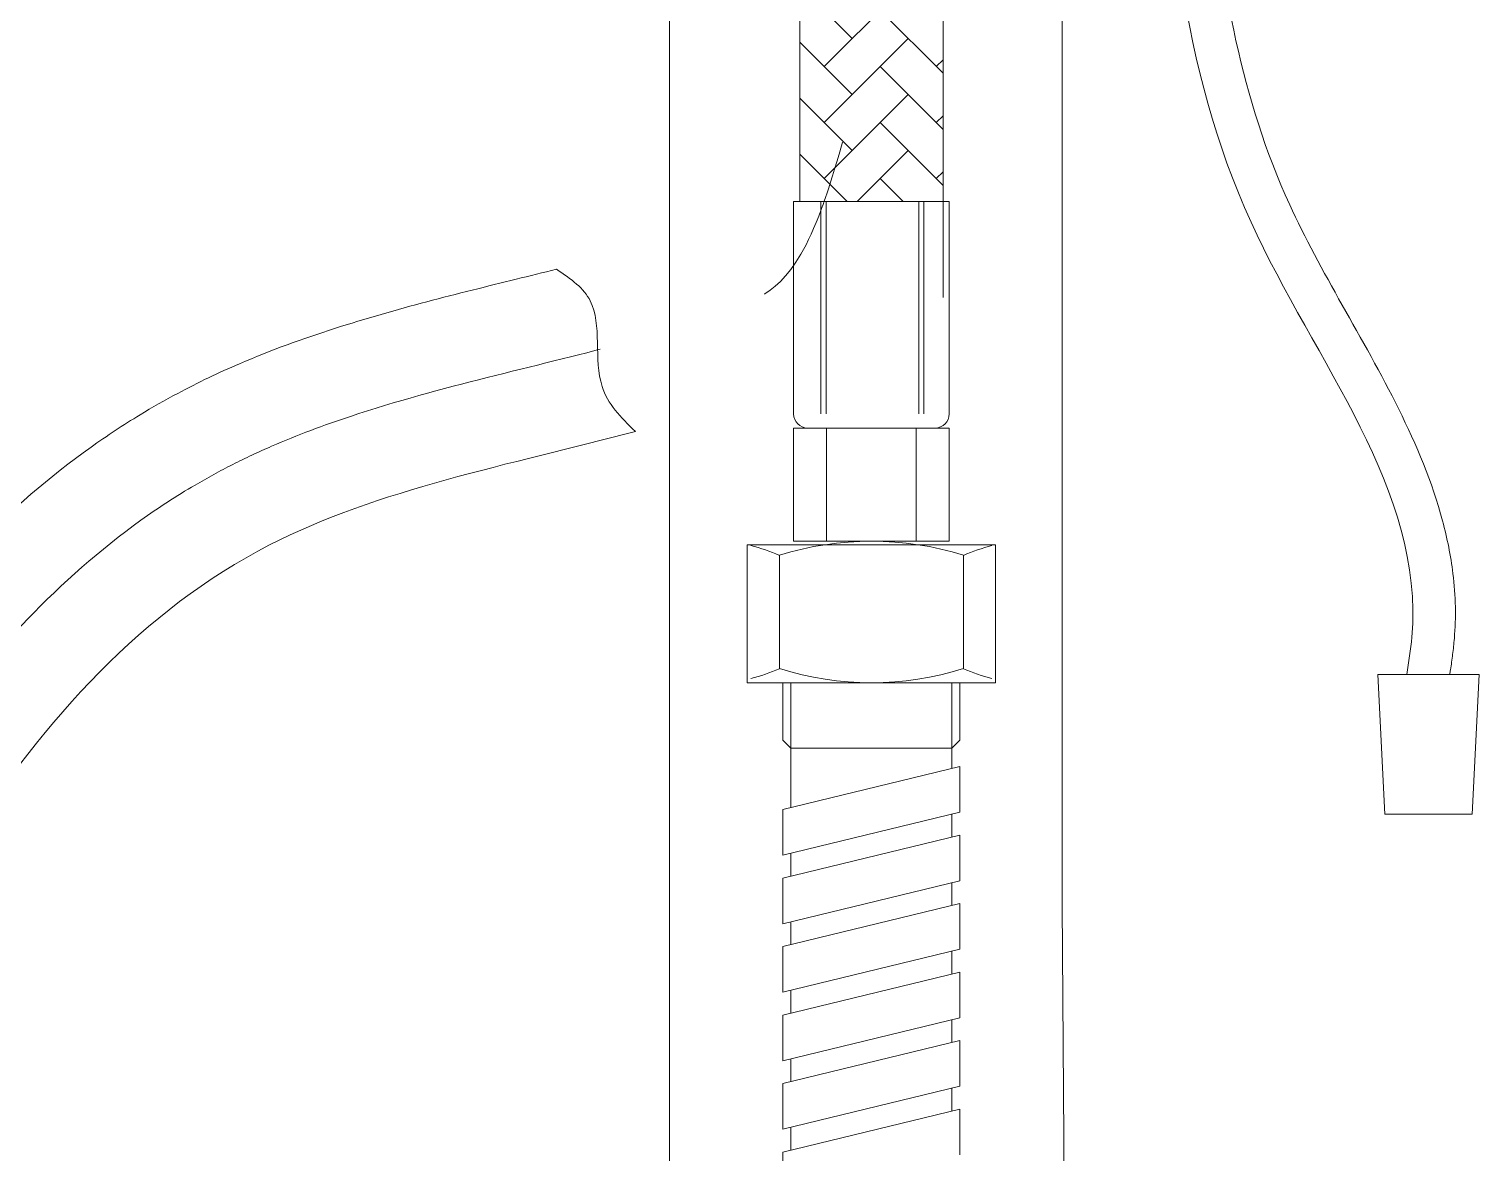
# Model space of a CAD drawing. Header units: inches. Extents: x 20229 to 21001, y -6726 to -5634.
# Drawn here: x 20325.9 to 20428.3, y -6493.2 to -6413.8 of the extents above; entities that cross this region are included whole.
import ezdxf

# ---------------------------------------------------------------- set-up
doc = ezdxf.new("R2010")
doc.units = ezdxf.units.IN
doc.header["$LTSCALE"] = 4.84
doc.header["$MEASUREMENT"] = 0
doc.linetypes.add('CENTERX2', pattern=[20.32, 12.7, -2.54, 2.54, -2.54])
doc.layers.get('0').update_dxf_attribs({"linetype": 'CONTINUOUS', "lineweight": 13})
doc.layers.add('CENTER', color=1, linetype='CENTERX2', lineweight=15)

msp = doc.modelspace()

# ---------------------------------------------------------------- linework, layer by layer
for p, q in [((20371.11, -6475.66), (20371.11, -6333.09)), ((20398.85, -6475.66), (20398.85, -6333.09)), ((20380.32, -6425.96), (20380.32, -6407.87)), ((20390.44, -6412.94), (20390.44, -6425.96)), ((20390.44, -6415.94), (20390.44, -6416.9)), ((20379.88, -6440.96), (20379.88, -6425.96)), ((20390.88, -6425.96), (20379.88, -6425.96)), ((20390.88, -6425.96), (20379.88, -6425.96)), ((20379.88, -6440.96), (20379.88, -6425.96)), ((20390.88, -6425.96), (20379.88, -6425.96)), ((20381.81, -6440.96), (20381.81, -6425.96)), ((20381.81, -6440.96), (20381.81, -6425.96)), ((20382.18, -6440.96), (20382.18, -6425.96)), ((20382.18, -6440.96), (20382.18, -6425.96)), ((20388.72, -6440.96), (20388.72, -6425.96)), ((20388.72, -6440.96), (20388.72, -6425.96)), ((20389.09, -6440.96), (20389.09, -6425.96)), ((20389.09, -6440.96), (20389.09, -6425.96)), ((20390.44, -6425.96), (20390.44, -6432.74)), ((20390.44, -6425.96), (20390.44, -6432.74)), ((20390.88, -6440.96), (20390.88, -6425.96)), ((20390.88, -6440.96), (20390.88, -6425.96)), ((20379.88, -6449.96), (20379.88, -6441.96)), ((20390.88, -6441.96), (20379.88, -6441.96)), ((20379.88, -6449.96), (20379.88, -6441.96)), ((20390.88, -6441.96), (20379.88, -6441.96)), ((20382.2, -6449.96), (20382.2, -6441.96)), ((20382.2, -6449.96), (20382.2, -6441.96)), ((20388.55, -6449.96), (20388.55, -6441.96)), ((20388.55, -6449.96), (20388.55, -6441.96)), ((20390.88, -6449.96), (20390.88, -6441.96)), ((20390.88, -6449.96), (20390.88, -6441.96)), ((20390.88, -6449.96), (20379.88, -6449.96)), ((20376.61, -6450.21), (20376.61, -6459.96)), ((20378.88, -6450.96), (20378.88, -6458.96)), ((20391.88, -6450.96), (20391.88, -6458.96)), ((20394.15, -6450.21), (20394.15, -6459.96)), ((20376.61, -6459.96), (20394.15, -6459.96)), ((20379.13, -6459.96), (20379.13, -6464.02)), ((20391.63, -6459.96), (20391.63, -6464.02)), ((20379.69, -6464.58), (20379.13, -6464.02)), ((20391.07, -6464.58), (20391.63, -6464.02)), ((20379.69, -6464.58), (20379.69, -6468.78)), ((20391.07, -6464.58), (20379.69, -6464.58)), ((20391.07, -6464.58), (20391.07, -6466.01)), ((20391.63, -6465.88), (20379.13, -6468.91)), ((20391.63, -6465.88), (20391.63, -6469.1)), ((20379.13, -6468.91), (20379.13, -6472.14)), ((20391.63, -6469.1), (20379.13, -6472.14)), ((20391.07, -6469.24), (20391.07, -6470.85)), ((20391.63, -6470.72), (20379.13, -6473.75)), ((20391.63, -6470.72), (20391.63, -6473.94)), ((20379.69, -6472), (20379.69, -6473.62)), ((20379.13, -6473.75), (20379.13, -6476.98)), ((20391.63, -6473.94), (20379.13, -6476.98)), ((20391.07, -6474.08), (20391.07, -6475.69)), ((20371.11, -6542.35), (20371.11, -6475.66)), ((20391.63, -6475.56), (20379.13, -6478.59)), ((20391.63, -6475.56), (20391.63, -6478.78)), ((20399.29, -6538.26), (20398.85, -6475.66)), ((20379.69, -6476.84), (20379.69, -6478.46)), ((20379.13, -6478.59), (20379.13, -6481.82)), ((20391.63, -6478.78), (20379.13, -6481.82)), ((20391.07, -6478.92), (20391.07, -6480.53)), ((20391.63, -6480.4), (20379.13, -6483.43)), ((20391.63, -6480.4), (20391.63, -6483.62)), ((20379.69, -6481.68), (20379.69, -6483.3)), ((20379.13, -6483.43), (20379.13, -6486.66)), ((20391.63, -6483.62), (20379.13, -6486.66)), ((20391.07, -6483.76), (20391.07, -6485.37)), ((20391.63, -6485.24), (20379.13, -6488.27)), ((20391.63, -6485.24), (20391.63, -6488.46)), ((20379.69, -6486.52), (20379.69, -6488.14)), ((20379.13, -6488.27), (20379.13, -6491.5)), ((20391.63, -6488.46), (20379.13, -6491.5)), ((20391.07, -6488.6), (20391.07, -6490.21)), ((20391.63, -6490.08), (20379.13, -6493.11)), ((20391.63, -6490.08), (20391.63, -6493.3)), ((20379.69, -6491.36), (20379.69, -6492.98)), ((20379.13, -6493.11), (20379.13, -6496.34))]:
    msp.add_line(p, q)
at = {"linetype": 'Continuous'}
for p, q in [((20384.02, -6414.44), (20380.32, -6410.74)), ((20382.04, -6416.42), (20387.98, -6410.48)), ((20390.44, -6416.9), (20386, -6412.46)), ((20384.02, -6418.4), (20380.32, -6414.7)), ((20382.04, -6420.38), (20387.98, -6414.44)), ((20389.96, -6416.42), (20390.44, -6415.94)), ((20390.44, -6420.86), (20386, -6416.42)), ((20384.02, -6422.36), (20380.32, -6418.66)), ((20382.04, -6424.34), (20387.98, -6418.4)), ((20389.96, -6420.38), (20390.44, -6419.9)), ((20390.44, -6424.82), (20386, -6420.38)), ((20384.38, -6425.96), (20387.98, -6422.36)), ((20383.66, -6425.96), (20380.32, -6422.62)), ((20387.62, -6425.96), (20386, -6424.34)), ((20389.96, -6424.34), (20390.44, -6423.86))]:
    msp.add_line(p, q, dxfattribs=at)
at = {"ltscale": 0.5}
for p, q in [((20376.61, -6450.21), (20394.15, -6450.21)), ((20376.61, -6459.96), (20394.15, -6459.96)), ((20421.17, -6459.37), (20428.31, -6459.37)), ((20421.17, -6459.37), (20421.66, -6469.25)), ((20428.31, -6459.37), (20427.82, -6469.25)), ((20421.66, -6469.25), (20427.82, -6469.25))]:
    msp.add_line(p, q, dxfattribs=at)
at = {"color": 3}
for p, q in [((20379.69, -6464.58), (20379.69, -6459.96)), ((20391.07, -6464.58), (20391.07, -6459.96))]:
    msp.add_line(p, q, dxfattribs=at)
for centre, radius, start, end in [((20380.88, -6440.96), 1, 180, 270), ((20380.88, -6440.96), 1, 180, 270), ((20389.88, -6440.96), 1, 270, 0), ((20389.88, -6440.96), 1, 270, 0), ((20385.38, -6471.58), 21.63, 72.5082, 107.4918), ((20373.8, -6462.5), 12.61, 66.2483, 75.936), ((20396.96, -6462.5), 12.61, 104.064, 113.7517), ((20373.8, -6447.42), 12.61, 284.064, 293.7517), ((20385.38, -6438.33), 21.63, 252.5081, 287.4919), ((20396.96, -6447.42), 12.61, 246.2483, 255.936)]:
    msp.add_arc(centre, radius, start, end)
at = {"ltscale": 0.5}
for points, knots in [([(20403.04, -6333.09), (20403.33, -6338.43), (20404.36, -6358.33), (20405.24, -6389.88), (20407.94, -6426.96), (20425.15, -6447.19), (20423.34, -6458.49), (20423.2, -6459.37)], [2.461985, 2.461985, 2.461985, 2.461985, 18.503757, 62.213873, 97.448387, 128.889519, 131.555926, 131.555926, 131.555926, 131.555926]), ([(20406.05, -6333.09), (20406.25, -6336.9), (20406.45, -6340.72), (20406.82, -6348.31), (20406.99, -6352.09), (20407.3, -6359.64), (20407.44, -6363.41), (20407.87, -6374.72), (20408.16, -6382.26), (20408.64, -6391.92), (20408.75, -6394.03), (20409, -6398.24), (20409.15, -6400.33), (20409.71, -6406.55), (20410.26, -6410.63), (20412.01, -6418.57), (20413.22, -6422.44), (20416, -6428.51), (20417.29, -6430.87), (20419.99, -6435.67), (20421.39, -6438.11), (20423.89, -6443.16), (20425, -6445.77), (20426.06, -6449.74), (20426.31, -6450.98), (20426.56, -6453.02), (20426.62, -6453.81), (20426.65, -6455.33), (20426.63, -6456.07), (20426.53, -6457.2), (20426.49, -6457.58), (20426.4, -6458.32), (20426.35, -6458.68), (20426.27, -6459.15), (20426.26, -6459.26), (20426.24, -6459.37)], [2.620661, 2.620661, 2.620661, 2.620661, 14.064307, 14.064307, 25.39521, 25.39521, 36.726113, 36.726113, 59.387919, 59.387919, 65.734166, 65.734166, 72.080413, 72.080413, 84.772906, 84.772906, 97.465399, 97.465399, 105.364, 105.364, 113.262601, 113.262601, 121.161202, 121.161202, 124.64214, 124.64214, 126.771933, 126.771933, 128.729691, 128.729691, 129.743777, 129.743777, 130.757863, 130.757863, 131.084173, 131.084173, 131.084173, 131.084173])]:
    msp.add_open_spline(points, degree=3, knots=knots, dxfattribs=at)
for points, knots in [([(20310.53, -6464.86), (20312.03, -6462.56), (20313.62, -6460.3), (20317.4, -6455.37), (20319.64, -6452.74), (20324.59, -6447.76), (20327.28, -6445.42), (20331.36, -6442.51), (20332.51, -6441.75), (20334.57, -6440.5), (20335.46, -6439.99), (20337.08, -6439.13), (20337.81, -6438.76), (20339.27, -6438.06), (20340, -6437.73), (20342.98, -6436.45), (20345.23, -6435.64), (20349.66, -6434.22), (20351.84, -6433.6), (20356.13, -6432.47), (20358.24, -6431.95), (20361.24, -6431.21), (20362.19, -6430.97), (20363.12, -6430.74)], [22.06908, 22.06908, 22.06908, 22.06908, 29.291262, 29.291262, 38.153958, 38.153958, 47.016655, 47.016655, 50.363196, 50.363196, 52.795725, 52.795725, 54.724992, 54.724992, 56.654258, 56.654258, 62.626725, 62.626725, 68.599192, 68.599192, 74.647025, 74.647025, 77.520975, 77.520975, 77.520975, 77.520975]), ([(20363.12, -6430.74), (20364.18, -6431.44), (20366.7, -6433.29), (20365.34, -6438.73), (20367.65, -6441.21), (20368.7, -6442.2)], [1.628678, 1.628678, 1.628678, 1.628678, 4.919017, 11.019286, 14.943054, 14.943054, 14.943054, 14.943054]), ([(20321.18, -6471.42), (20327.05, -6462.49), (20339.64, -6448.31), (20359.83, -6444.56), (20368.7, -6442.2)], [22.391961, 22.391961, 22.391961, 22.391961, 53.506965, 80.016397, 80.016397, 80.016397, 80.016397])]:
    msp.add_open_spline(points, degree=3, knots=knots)
at = {"layer": 'CENTER'}
msp.add_open_spline([(20315.93, -6468.02), (20316.05, -6467.85), (20316.17, -6467.67), (20319.12, -6463.22), (20322.22, -6459.15), (20328.2, -6452.92), (20330.86, -6450.56), (20335, -6447.59), (20336.27, -6446.76), (20338.46, -6445.48), (20339.35, -6444.99), (20341.15, -6444.08), (20342.07, -6443.65), (20344.83, -6442.45), (20346.69, -6441.76), (20351.79, -6440.07), (20355.03, -6439.2), (20361.41, -6437.59), (20364.54, -6436.85), (20370.53, -6435.24), (20373.37, -6434.38), (20378.02, -6432.59), (20379.92, -6431.71), (20381.97, -6426.14), (20385.75, -6416.07), (20385.05, -6407.87)], degree=3, knots=[22.352411, 22.352411, 22.352411, 22.352411, 22.942572, 22.942572, 37.10241, 37.10241, 46.904646, 46.904646, 51.03864, 51.03864, 53.744952, 53.744952, 56.451264, 56.451264, 61.863888, 61.863888, 71.165375, 71.165375, 80.466862, 80.466862, 89.768349, 89.768349, 97.059083, 97.059083, 97.576939, 97.576939, 97.576939, 97.576939], dxfattribs=at)

doc.saveas('drawing.dxf')
